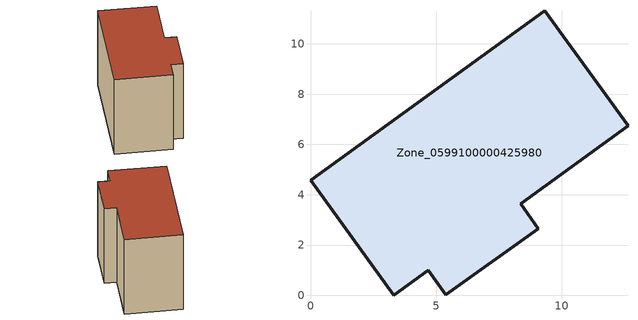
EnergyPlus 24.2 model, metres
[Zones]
Zone_0599100000425980
 floor ground (C_G): 4.68,1 3.31,0 0,4.58 9.31,11.32 12.62,6.74 8.35,3.63 9.06,2.65 5.38,0.02 z0
 wall outside (C_F): 8.35,3.63 12.62,6.74 9.31,11.32 0,4.58 3.31,0 4.68,1 5.38,0.02 9.06,2.65 8.35,3.63 z0:8.66
 roof outside (C_R): 3.31,0 4.68,1 5.38,0.02 9.06,2.65 8.35,3.63 12.62,6.74 9.31,11.32 0,4.58 z8.66
[BUILDING]
Pand.0599100000425980: North Axis=0; Terrain=City; Loads Convergence Tolerance Value=0.04; Temperature Convergence Tolerance Value=0.4; Solar Distribution=FullExterior; Maximum Number of Warmup Days=25; Minimum Number of Warmup Days=1
[Site:Location]
Rotterdam.The.Hague.AP_ZH_NLD Design_Conditions: Latitude=51.96; Longitude=4.45; Time Zone=1; Elevation=-4.5
[SITE:GROUNDTEMPERATURE:BUILDINGSURFACE]
18, 18, 18, 18, 18, 18, 18, 18, 18, 18, 18, 18
[MATERIAL] Thermal Absorptance=0.9; Solar Absorptance=0.7; Visible Absorptance=0.7
Name | Roughness | Thickness | Conductivity | Density | Specific Heat
G.TC.2006-2014 | MediumSmooth | 0.15 | 0.06 | 540 | 1210
F.TC.2006-2014 | Rough | 0.3 | 0.12 | 1920 | 840
R.TC.2006-2014 | MediumRough | 0.2 | 0.08 | 1500 | 1000
[CONSTRUCTION]
C_G: G.TC.2006-2014
C_F: F.TC.2006-2014
C_R: R.TC.2006-2014
[ZONE]
Zone_0599100000425980: Type=1; Multiplier=1; Ceiling Height=Autocalculate; Volume=Autocalculate; Floor Area=autocalculate; Part of Total Floor Area=Yes
[ZONEINFILTRATION:DESIGNFLOWRATE]
Infil_Zone_0599100000425980: Zone or ZoneList or Space or SpaceList=Zone_0599100000425980; Schedule=AlwaysOn; Design Flow Rate Calculation Method=Flow/Area; Flow Rate per Floor Area=0.0015; Constant Term Coefficient=1; Temperature Term Coefficient=0; Velocity Term Coefficient=0; Velocity Squared Term Coefficient=0
[HVACTEMPLATE:ZONE:IDEALLOADSAIRSYSTEM]
Zone_0599100000425980: Maximum Heating Supply Air Temperature=50; Minimum Cooling Supply Air Temperature=13; Maximum Heating Supply Air Humidity Ratio=0.0156; Minimum Cooling Supply Air Humidity Ratio=0.0077; Heating Limit=NoLimit; Cooling Limit=NoLimit; Dehumidification Control Type=ConstantSensibleHeatRatio; Cooling Sensible Heat Ratio=0.7; Dehumidification Setpoint=60; Humidification Control Type=None; Humidification Setpoint=30; Outdoor Air Method=None; Outdoor Air Flow Rate per Person=0.00944; Outdoor Air Flow Rate per Zone Floor Area=0; Outdoor Air Flow Rate per Zone=0; Demand Controlled Ventilation Type=None; Outdoor Air Economizer Type=NoEconomizer; Heat Recovery Type=None; Sensible Heat Recovery Effectiveness=0.7; Latent Heat Recovery Effectiveness=0.65
[ZONECONTROL:THERMOSTAT]
ThermostatControl_Zone_0599100000425980: Zone or ZoneList=Zone_0599100000425980; Control Type Schedule=DualSetpointControlType; Control 1=Thermostat_Zone_0599100000425980; Temperature Difference Between Cutout And Setpoint=0
[THERMOSTATSETPOINT:DUALSETPOINT]
Thermostat_Zone_0599100000425980: Heating Setpoint Temperature Schedule=HeatingSetpoint_Zone_0599100000425980; Cooling Setpoint Temperature Schedule=CoolingSetpoint_Zone_0599100000425980
[SCHEDULE:COMPACT]
HeatingSetpoint_Zone_0599100000425980: Through: 12/31, For: AllDays, Until: 24:00, 21
CoolingSetpoint_Zone_0599100000425980: Through: 12/31, For: AllDays, Until: 24:00, 24
DualSetpointControlType: Through: 12/31, For: AllDays, Until: 24:00, 4
AlwaysOn: Through: 12/31, For: AllDays, Until: 24:00, 1
